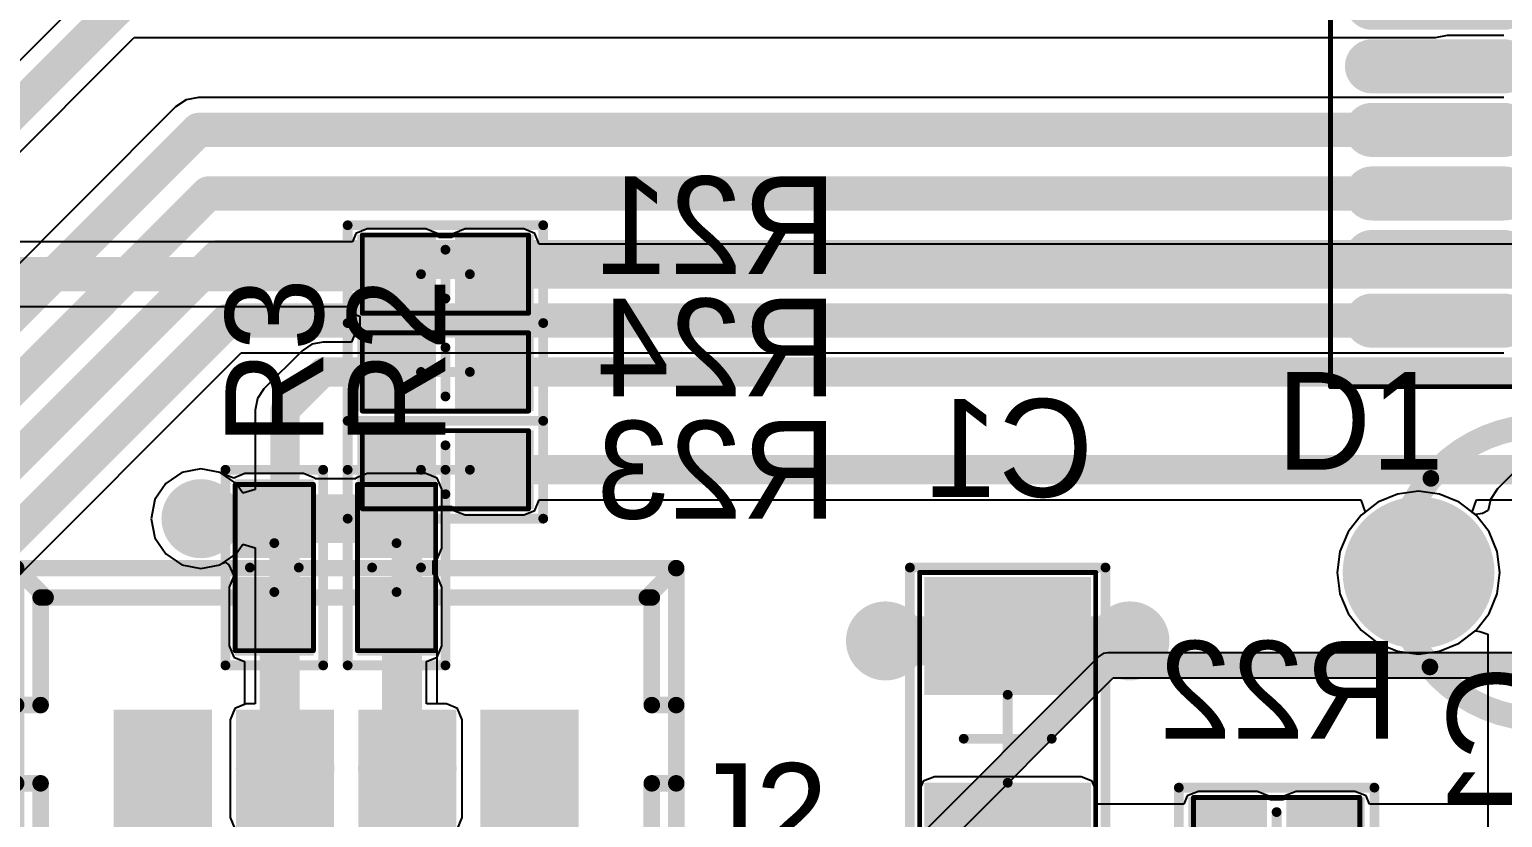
# Model space of a CAD drawing. Header units: millimetres. Extents: x 118 to 288, y 159 to 220.
# Drawn here: x 154.25 to 169.31, y 193.47 to 201.53 of the extents above; entities that cross this region are included whole.
import ezdxf

# ---------------------------------------------------------------- set-up
doc = ezdxf.new("R2010")
doc.units = ezdxf.units.MM
for name, color, linetype in [('BottomLayer', 5, 'Continuous'), ('BottomOverlay', 54, 'Continuous'), ('BottomPaste', 16, 'Continuous'), ('BottomSolder', 6, 'Continuous'), ('InternalPlane1', 76, 'Continuous'), ('InternalPlane2', 16, 'Continuous'), ('Mechanical1', 6, 'Continuous'), ('Mechanical15', 56, 'Continuous'), ('MultiLayer', 9, 'Continuous'), ('PadHoleLayer', 156, 'Continuous'), ('TopLayer', 1, 'Continuous'), ('TopOverlay', 2, 'Continuous'), ('TopPaste', 8, 'Continuous'), ('TopSolder', 216, 'Continuous'), ('ViaHoleLayer', 16, 'Continuous')]:
    doc.layers.add(name, color=color, linetype=linetype)

# ---------------------------------------------------------------- blocks, each defined once
blk = doc.blocks.new('0805__B_16')
at = {"layer": 'BottomLayer'}
for points in [[(0.75, 1.55), (-0.75, 1.55), (0.75, 0.55), (-0.75, 0.55)], [(0.75, -0.55), (-0.75, -0.55), (0.75, -1.55), (-0.75, -1.55)]]:
    blk.add_solid(points, dxfattribs=at)
at = {"layer": 'BottomOverlay', "const_width": 0.1}
for points in [[(-1, 1.75), (-1, -1.75)], [(1, 1.75), (-1, 1.75)], [(1, 1.75), (1, -1.75)], [(1, -1.75), (-1, -1.75)]]:
    blk.add_lwpolyline(points, dxfattribs=at)
at = {"layer": 'BottomOverlay', "const_width": 0.05}
for points in [[(-1.025, 1.75, 1), (-0.975, 1.75, 1)], [(-1.025, 1.75, 1), (-0.975, 1.75, 1)], [(0.975, 1.75, 1), (1.025, 1.75, 1)], [(0.975, 1.75, 1), (1.025, 1.75, 1)], [(-1.025, -1.75, 1), (-0.975, -1.75, 1)], [(-1.025, -1.75, 1), (-0.975, -1.75, 1)], [(0.975, -1.75, 1), (1.025, -1.75, 1)], [(0.975, -1.75, 1), (1.025, -1.75, 1)]]:
    blk.add_lwpolyline(points, format="xyb", close=True, dxfattribs=at)
at = {"layer": 'BottomPaste'}
for points in [[(0.75, 1.55), (-0.75, 1.55), (0.75, 0.55), (-0.75, 0.55)], [(0.75, -0.55), (-0.75, -0.55), (0.75, -1.55), (-0.75, -1.55)]]:
    blk.add_solid(points, dxfattribs=at)
at = {"layer": 'BottomSolder'}
for points in [[(0.852, 1.652), (-0.852, 1.652), (0.852, 0.448), (-0.852, 0.448)], [(0.852, -0.448), (-0.852, -0.448), (0.852, -1.652), (-0.852, -1.652)]]:
    blk.add_solid(points, dxfattribs=at)
at = {"layer": 'Mechanical15'}
for points, const_width in [([(-0.9, 1.7), (-0.9, -1.7)], 0.05), ([(0.9, 1.7), (-0.9, 1.7)], 0.05), ([(0.9, 1.7), (0.9, -1.7)], 0.05), ([(0, 0.45), (0, -0.45)], 0.1), ([(0.45, 0), (-0.45, 0)], 0.1), ([(0.9, -1.7), (-0.9, -1.7)], 0.05)]:
    blk.add_lwpolyline(points, dxfattribs=dict(at, const_width=const_width))
for points, const_width in [([(-0.913, 1.7, 1), (-0.888, 1.7, 1)], 0.025), ([(-0.913, 1.7, 1), (-0.888, 1.7, 1)], 0.025), ([(0.888, 1.7, 1), (0.913, 1.7, 1)], 0.025), ([(0.888, 1.7, 1), (0.913, 1.7, 1)], 0.025), ([(-0.025, 0.45, 1), (0.025, 0.45, 1)], 0.05), ([(-0.475, 0, 1), (-0.425, 0, 1)], 0.05), ([(0.425, 0, 1), (0.475, 0, 1)], 0.05), ([(-0.025, -0.45, 1), (0.025, -0.45, 1)], 0.05), ([(-0.913, -1.7, 1), (-0.888, -1.7, 1)], 0.025), ([(-0.913, -1.7, 1), (-0.888, -1.7, 1)], 0.025), ([(0.888, -1.7, 1), (0.913, -1.7, 1)], 0.025), ([(0.888, -1.7, 1), (0.913, -1.7, 1)], 0.025)]:
    blk.add_lwpolyline(points, format="xyb", close=True, dxfattribs=dict(at, const_width=const_width))
blk = doc.blocks.new('LED3MM_BLUE_50')
at = {"layer": 'BottomLayer', "const_width": 0.675}
for points in [[(-1.607, 0, 1), (-0.933, 0, 1)], [(0.933, 0, 1), (1.607, 0, 1)]]:
    blk.add_lwpolyline(points, format="xyb", close=True, dxfattribs=at)
at = {"layer": 'BottomSolder', "const_width": 0.777}
for points in [[(-1.658, 0, 1), (-0.882, 0, 1)], [(0.882, 0, 1), (1.658, 0, 1)]]:
    blk.add_lwpolyline(points, format="xyb", close=True, dxfattribs=at)
at = {"layer": 'InternalPlane1', "const_width": 0.754}
for points in [[(-1.647, 0, 1), (-0.893, 0, 1)], [(0.893, 0, 1), (1.647, 0, 1)]]:
    blk.add_lwpolyline(points, format="xyb", close=True, dxfattribs=at)
at = {"layer": 'InternalPlane2', "const_width": 0.754}
blk.add_lwpolyline([(0.893, 0, 1), (1.647, 0, 1)], format="xyb", close=True, dxfattribs=at)
at = {"layer": 'MultiLayer', "const_width": 0.675}
for points in [[(-1.607, 0, 1), (-0.933, 0, 1)], [(0.933, 0, 1), (1.607, 0, 1)]]:
    blk.add_lwpolyline(points, format="xyb", close=True, dxfattribs=at)
at = {"layer": 'PadHoleLayer', "const_width": 0.5}
for points in [[(-1.52, 0, 1), (-1.02, 0, 1)], [(1.02, 0, 1), (1.52, 0, 1)]]:
    blk.add_lwpolyline(points, format="xyb", close=True, dxfattribs=at)
at = {"layer": 'TopLayer', "const_width": 0.675}
for points in [[(-1.607, 0, 1), (-0.933, 0, 1)], [(0.933, 0, 1), (1.607, 0, 1)]]:
    blk.add_lwpolyline(points, format="xyb", close=True, dxfattribs=at)
at = {"layer": 'TopOverlay', "const_width": 0.17}
for points in [[(-1.144, 0.964, -0.466308), (1.154, 0.964)], [(1.144, -0.964, -0.466308), (-1.154, -0.964)]]:
    blk.add_lwpolyline(points, format="xyb", dxfattribs=at)
at = {"layer": 'TopOverlay', "const_width": 0.085}
for points in [[(-1.187, 0.964, 1), (-1.102, 0.964, 1)], [(1.112, 0.964, 1), (1.197, 0.964, 1)], [(-1.197, -0.964, 1), (-1.112, -0.964, 1)], [(1.102, -0.964, 1), (1.187, -0.964, 1)]]:
    blk.add_lwpolyline(points, format="xyb", close=True, dxfattribs=at)
at = {"layer": 'TopSolder', "const_width": 0.777}
for points in [[(-1.658, 0, 1), (-0.882, 0, 1)], [(0.882, 0, 1), (1.658, 0, 1)]]:
    blk.add_lwpolyline(points, format="xyb", close=True, dxfattribs=at)
blk = doc.blocks.new('MOLEX53047_0410_B_68')
at = {"layer": 'BottomLayer'}
for points in [[(-0.4, -0.5), (0.4, -0.5), (-0.4, 0.5), (0.4, 0.5)], [(0.85, -0.5), (1.65, -0.5), (0.85, 0.5), (1.65, 0.5)], [(2.1, -0.5), (2.9, -0.5), (2.1, 0.5), (2.9, 0.5)], [(3.35, -0.5), (4.15, -0.5), (3.35, 0.5), (4.15, 0.5)]]:
    blk.add_solid(points, dxfattribs=at)
at = {"layer": 'BottomOverlay', "const_width": 0.17}
for points in [[(-1.5, -1.15), (-1.5, 2.05)], [(-1.5, 2.05), (5.25, 2.05)], [(-1.5, 2.05), (-1.2, 1.75)], [(4.95, 1.75), (5.25, 2.05)], [(5.25, -1.15), (5.25, 2.05)], [(-1.25, 1.75), (5, 1.75)], [(-1.25, 1.75), (-1.2, 1.75)], [(-1.25, 0.65), (-1.25, 1.75)], [(4.95, 1.75), (5, 1.75)], [(5, 0.65), (5, 1.75)], [(-1.5, 0.65), (-1.25, 0.65)], [(5, 0.65), (5.25, 0.65)], [(-1.5, -0.15), (-1.25, -0.15)], [(-1.25, -0.9), (-1.25, -0.15)], [(5, -0.15), (5.25, -0.15)], [(5, -0.9), (5, -0.15)], [(-1.25, -0.9), (5, -0.9)], [(-1.5, -1.15), (5.25, -1.15)]]:
    blk.add_lwpolyline(points, dxfattribs=at)
at = {"layer": 'BottomOverlay', "const_width": 0.085}
for points in [[(-1.542, 2.05, 1), (-1.458, 2.05, 1)], [(-1.542, 2.05, 1), (-1.458, 2.05, 1)], [(-1.542, 2.05, 1), (-1.458, 2.05, 1)], [(5.208, 2.05, 1), (5.292, 2.05, 1)], [(5.208, 2.05, 1), (5.292, 2.05, 1)], [(5.208, 2.05, 1), (5.292, 2.05, 1)], [(-1.292, 1.75, 1), (-1.208, 1.75, 1)], [(-1.292, 1.75, 1), (-1.208, 1.75, 1)], [(-1.292, 1.75, 1), (-1.208, 1.75, 1)], [(-1.242, 1.75, 1), (-1.157, 1.75, 1)], [(-1.242, 1.75, 1), (-1.157, 1.75, 1)], [(4.907, 1.75, 1), (4.992, 1.75, 1)], [(4.907, 1.75, 1), (4.992, 1.75, 1)], [(4.958, 1.75, 1), (5.042, 1.75, 1)], [(4.958, 1.75, 1), (5.042, 1.75, 1)], [(4.958, 1.75, 1), (5.042, 1.75, 1)], [(-1.542, 0.65, 1), (-1.458, 0.65, 1)], [(-1.292, 0.65, 1), (-1.208, 0.65, 1)], [(-1.292, 0.65, 1), (-1.208, 0.65, 1)], [(4.958, 0.65, 1), (5.042, 0.65, 1)], [(4.958, 0.65, 1), (5.042, 0.65, 1)], [(5.208, 0.65, 1), (5.292, 0.65, 1)], [(-1.542, -0.15, 1), (-1.458, -0.15, 1)], [(-1.292, -0.15, 1), (-1.208, -0.15, 1)], [(-1.292, -0.15, 1), (-1.208, -0.15, 1)], [(4.958, -0.15, 1), (5.042, -0.15, 1)], [(4.958, -0.15, 1), (5.042, -0.15, 1)], [(5.208, -0.15, 1), (5.292, -0.15, 1)], [(-1.292, -0.9, 1), (-1.208, -0.9, 1)], [(-1.292, -0.9, 1), (-1.208, -0.9, 1)], [(4.958, -0.9, 1), (5.042, -0.9, 1)], [(4.958, -0.9, 1), (5.042, -0.9, 1)], [(-1.542, -1.15, 1), (-1.458, -1.15, 1)], [(-1.542, -1.15, 1), (-1.458, -1.15, 1)], [(5.208, -1.15, 1), (5.292, -1.15, 1)], [(5.208, -1.15, 1), (5.292, -1.15, 1)]]:
    blk.add_lwpolyline(points, format="xyb", close=True, dxfattribs=at)
at = {"layer": 'BottomSolder'}
for points in [[(-0.502, -0.602), (0.502, -0.602), (-0.502, 0.602), (0.502, 0.602)], [(0.748, -0.602), (1.752, -0.602), (0.748, 0.602), (1.752, 0.602)], [(1.998, -0.602), (3.002, -0.602), (1.998, 0.602), (3.002, 0.602)], [(3.248, -0.602), (4.252, -0.602), (3.248, 0.602), (4.252, 0.602)]]:
    blk.add_solid(points, dxfattribs=at)
at = {"layer": 'InternalPlane1', "const_width": 0.504}
for points in [[(0.998, 0, 1), (1.502, 0, 1)], [(2.248, 0, 1), (2.752, 0, 1)]]:
    blk.add_lwpolyline(points, format="xyb", close=True, dxfattribs=at)
at = {"layer": 'InternalPlane2', "const_width": 0.504}
for points in [[(-0.252, 0, 1), (0.252, 0, 1)], [(0.998, 0, 1), (1.502, 0, 1)], [(2.248, 0, 1), (2.752, 0, 1)], [(3.498, 0, 1), (4.002, 0, 1)]]:
    blk.add_lwpolyline(points, format="xyb", close=True, dxfattribs=at)
at = {"layer": 'MultiLayer'}
for points in [[(-0.4, -0.5), (0.4, -0.5), (-0.4, 0.5), (0.4, 0.5)], [(0.85, -0.5), (1.65, -0.5), (0.85, 0.5), (1.65, 0.5)], [(2.1, -0.5), (2.9, -0.5), (2.1, 0.5), (2.9, 0.5)], [(3.35, -0.5), (4.15, -0.5), (3.35, 0.5), (4.15, 0.5)]]:
    blk.add_solid(points, dxfattribs=at)
at = {"layer": 'PadHoleLayer', "const_width": 0.25}
for points in [[(-0.125, 0, 1), (0.125, 0, 1)], [(1.125, 0, 1), (1.375, 0, 1)], [(2.375, 0, 1), (2.625, 0, 1)], [(3.625, 0, 1), (3.875, 0, 1)]]:
    blk.add_lwpolyline(points, format="xyb", close=True, dxfattribs=at)
at = {"layer": 'TopLayer'}
for points in [[(-0.4, -0.5), (0.4, -0.5), (-0.4, 0.5), (0.4, 0.5)], [(0.85, -0.5), (1.65, -0.5), (0.85, 0.5), (1.65, 0.5)], [(2.1, -0.5), (2.9, -0.5), (2.1, 0.5), (2.9, 0.5)], [(3.35, -0.5), (4.15, -0.5), (3.35, 0.5), (4.15, 0.5)]]:
    blk.add_solid(points, dxfattribs=at)
at = {"layer": 'TopSolder'}
for points in [[(-0.502, -0.602), (0.502, -0.602), (-0.502, 0.602), (0.502, 0.602)], [(0.748, -0.602), (1.752, -0.602), (0.748, 0.602), (1.752, 0.602)], [(1.998, -0.602), (3.002, -0.602), (1.998, 0.602), (3.002, 0.602)], [(3.248, -0.602), (4.252, -0.602), (3.248, 0.602), (4.252, 0.602)]]:
    blk.add_solid(points, dxfattribs=at)
blk = doc.blocks.new('0402__77')
at = {"layer": 'Mechanical15'}
for points, const_width in [([(-0.4, 0.85), (0.4, 0.85)], 0.05), ([(-0.4, -0.85), (-0.4, 0.85)], 0.05), ([(0.4, -0.85), (0.4, 0.85)], 0.05), ([(0, -0.25), (0, 0.25)], 0.1), ([(-0.25, 0), (0.25, 0)], 0.1), ([(-0.4, -0.85), (0.4, -0.85)], 0.05)]:
    blk.add_lwpolyline(points, dxfattribs=dict(at, const_width=const_width))
for points, const_width in [([(-0.412, 0.85, 1), (-0.387, 0.85, 1)], 0.025), ([(-0.412, 0.85, 1), (-0.387, 0.85, 1)], 0.025), ([(0.387, 0.85, 1), (0.412, 0.85, 1)], 0.025), ([(0.387, 0.85, 1), (0.412, 0.85, 1)], 0.025), ([(-0.025, 0.25, 1), (0.025, 0.25, 1)], 0.05), ([(-0.275, 0, 1), (-0.225, 0, 1)], 0.05), ([(0.225, 0, 1), (0.275, 0, 1)], 0.05), ([(-0.025, -0.25, 1), (0.025, -0.25, 1)], 0.05), ([(-0.412, -0.85, 1), (-0.387, -0.85, 1)], 0.025), ([(-0.412, -0.85, 1), (-0.387, -0.85, 1)], 0.025), ([(0.387, -0.85, 1), (0.412, -0.85, 1)], 0.025), ([(0.387, -0.85, 1), (0.412, -0.85, 1)], 0.025)]:
    blk.add_lwpolyline(points, format="xyb", close=True, dxfattribs=dict(at, const_width=const_width))
at = {"layer": 'TopLayer'}
for points in [[(0.3, 0.8), (-0.3, 0.8), (0.3, 0.2), (-0.3, 0.2)], [(0.3, -0.2), (-0.3, -0.2), (0.3, -0.8), (-0.3, -0.8)]]:
    blk.add_solid(points, dxfattribs=at)
at = {"layer": 'TopOverlay', "const_width": 0.1}
for points in [[(-0.5, -1), (-0.5, 1)], [(-0.5, 1), (0.5, 1)], [(0.5, -1), (0.5, 1)], [(-0.5, -1), (0.5, -1)]]:
    blk.add_lwpolyline(points, dxfattribs=at)
at = {"layer": 'TopOverlay', "const_width": 0.05}
for points in [[(-0.525, 1, 1), (-0.475, 1, 1)], [(-0.525, 1, 1), (-0.475, 1, 1)], [(0.475, 1, 1), (0.525, 1, 1)], [(0.475, 1, 1), (0.525, 1, 1)], [(-0.525, -1, 1), (-0.475, -1, 1)], [(-0.525, -1, 1), (-0.475, -1, 1)], [(0.475, -1, 1), (0.525, -1, 1)], [(0.475, -1, 1), (0.525, -1, 1)]]:
    blk.add_lwpolyline(points, format="xyb", close=True, dxfattribs=at)
at = {"layer": 'TopPaste'}
for points in [[(0.3, 0.8), (-0.3, 0.8), (0.3, 0.2), (-0.3, 0.2)], [(0.3, -0.2), (-0.3, -0.2), (0.3, -0.8), (-0.3, -0.8)]]:
    blk.add_solid(points, dxfattribs=at)
at = {"layer": 'TopSolder'}
for points in [[(0.402, 0.902), (-0.402, 0.902), (0.402, 0.098), (-0.402, 0.098)], [(0.402, -0.098), (-0.402, -0.098), (0.402, -0.902), (-0.402, -0.902)]]:
    blk.add_solid(points, dxfattribs=at)
blk = doc.blocks.new('0402__78')
at = {"layer": 'Mechanical15'}
for points, const_width in [([(-0.4, 0.85), (0.4, 0.85)], 0.05), ([(-0.4, -0.85), (-0.4, 0.85)], 0.05), ([(0.4, -0.85), (0.4, 0.85)], 0.05), ([(0, -0.25), (0, 0.25)], 0.1), ([(-0.25, 0), (0.25, 0)], 0.1), ([(-0.4, -0.85), (0.4, -0.85)], 0.05)]:
    blk.add_lwpolyline(points, dxfattribs=dict(at, const_width=const_width))
for points, const_width in [([(-0.412, 0.85, 1), (-0.387, 0.85, 1)], 0.025), ([(-0.412, 0.85, 1), (-0.387, 0.85, 1)], 0.025), ([(0.387, 0.85, 1), (0.412, 0.85, 1)], 0.025), ([(0.387, 0.85, 1), (0.412, 0.85, 1)], 0.025), ([(-0.025, 0.25, 1), (0.025, 0.25, 1)], 0.05), ([(-0.275, 0, 1), (-0.225, 0, 1)], 0.05), ([(0.225, 0, 1), (0.275, 0, 1)], 0.05), ([(-0.025, -0.25, 1), (0.025, -0.25, 1)], 0.05), ([(-0.412, -0.85, 1), (-0.387, -0.85, 1)], 0.025), ([(-0.412, -0.85, 1), (-0.387, -0.85, 1)], 0.025), ([(0.387, -0.85, 1), (0.412, -0.85, 1)], 0.025), ([(0.387, -0.85, 1), (0.412, -0.85, 1)], 0.025)]:
    blk.add_lwpolyline(points, format="xyb", close=True, dxfattribs=dict(at, const_width=const_width))
at = {"layer": 'TopLayer'}
for points in [[(0.3, 0.8), (-0.3, 0.8), (0.3, 0.2), (-0.3, 0.2)], [(0.3, -0.2), (-0.3, -0.2), (0.3, -0.8), (-0.3, -0.8)]]:
    blk.add_solid(points, dxfattribs=at)
at = {"layer": 'TopOverlay', "const_width": 0.1}
for points in [[(-0.5, -1), (-0.5, 1)], [(-0.5, 1), (0.5, 1)], [(0.5, -1), (0.5, 1)], [(-0.5, -1), (0.5, -1)]]:
    blk.add_lwpolyline(points, dxfattribs=at)
at = {"layer": 'TopOverlay', "const_width": 0.05}
for points in [[(-0.525, 1, 1), (-0.475, 1, 1)], [(-0.525, 1, 1), (-0.475, 1, 1)], [(0.475, 1, 1), (0.525, 1, 1)], [(0.475, 1, 1), (0.525, 1, 1)], [(-0.525, -1, 1), (-0.475, -1, 1)], [(-0.525, -1, 1), (-0.475, -1, 1)], [(0.475, -1, 1), (0.525, -1, 1)], [(0.475, -1, 1), (0.525, -1, 1)]]:
    blk.add_lwpolyline(points, format="xyb", close=True, dxfattribs=at)
at = {"layer": 'TopPaste'}
for points in [[(0.3, 0.8), (-0.3, 0.8), (0.3, 0.2), (-0.3, 0.2)], [(0.3, -0.2), (-0.3, -0.2), (0.3, -0.8), (-0.3, -0.8)]]:
    blk.add_solid(points, dxfattribs=at)
at = {"layer": 'TopSolder'}
for points in [[(0.402, 0.902), (-0.402, 0.902), (0.402, 0.098), (-0.402, 0.098)], [(0.402, -0.098), (-0.402, -0.098), (0.402, -0.902), (-0.402, -0.902)]]:
    blk.add_solid(points, dxfattribs=at)
blk = doc.blocks.new('HTSSOP28_102')
at = {"layer": 'Mechanical15', "const_width": 0.05}
for points in [[(-3.95, -4.9), (-3.95, 4.9)], [(-3.95, -4.9), (3.95, -4.9)]]:
    blk.add_lwpolyline(points, dxfattribs=at)
at = {"layer": 'Mechanical15', "const_width": 0.025}
blk.add_lwpolyline([(-3.962, -4.9, 1), (-3.937, -4.9, 1)], format="xyb", close=True, dxfattribs=at)
blk.add_lwpolyline([(-3.962, -4.9, 1), (-3.937, -4.9, 1)], format="xyb", close=True, dxfattribs=at)
at = {"layer": 'TopLayer', "const_width": 0.35}
for points in [[(-2.175, -1.625), (-3.525, -1.625)], [(-2.175, -2.275), (-3.525, -2.275)], [(-2.175, -2.925), (-3.525, -2.925)], [(-2.175, -3.575), (-3.525, -3.575)], [(-2.175, -4.225), (-3.525, -4.225)]]:
    blk.add_lwpolyline(points, dxfattribs=at)
at = {"layer": 'TopLayer', "const_width": 0.175}
for points in [[(-3.612, -1.625, 1), (-3.437, -1.625, 1)], [(-2.262, -1.625, 1), (-2.087, -1.625, 1)], [(-3.612, -2.275, 1), (-3.437, -2.275, 1)], [(-2.262, -2.275, 1), (-2.087, -2.275, 1)], [(-3.612, -2.925, 1), (-3.437, -2.925, 1)], [(-2.262, -2.925, 1), (-2.087, -2.925, 1)], [(-3.612, -3.575, 1), (-3.437, -3.575, 1)], [(-2.262, -3.575, 1), (-2.087, -3.575, 1)], [(-3.612, -4.225, 1), (-3.437, -4.225, 1)], [(-2.262, -4.225, 1), (-2.087, -4.225, 1)]]:
    blk.add_lwpolyline(points, format="xyb", close=True, dxfattribs=at)
at = {"layer": 'TopPaste', "const_width": 0.35}
for points in [[(-2.175, -1.625), (-3.525, -1.625)], [(-2.175, -2.275), (-3.525, -2.275)], [(-2.175, -2.925), (-3.525, -2.925)], [(-2.175, -3.575), (-3.525, -3.575)], [(-2.175, -4.225), (-3.525, -4.225)]]:
    blk.add_lwpolyline(points, dxfattribs=at)
at = {"layer": 'TopPaste', "const_width": 0.175}
for points in [[(-3.612, -1.625, 1), (-3.437, -1.625, 1)], [(-2.262, -1.625, 1), (-2.087, -1.625, 1)], [(-3.612, -2.275, 1), (-3.437, -2.275, 1)], [(-2.262, -2.275, 1), (-2.087, -2.275, 1)], [(-3.612, -2.925, 1), (-3.437, -2.925, 1)], [(-2.262, -2.925, 1), (-2.087, -2.925, 1)], [(-3.612, -3.575, 1), (-3.437, -3.575, 1)], [(-2.262, -3.575, 1), (-2.087, -3.575, 1)], [(-3.612, -4.225, 1), (-3.437, -4.225, 1)], [(-2.262, -4.225, 1), (-2.087, -4.225, 1)]]:
    blk.add_lwpolyline(points, format="xyb", close=True, dxfattribs=at)
at = {"layer": 'TopSolder', "const_width": 0.553}
for points in [[(-2.175, -0.975), (-3.525, -0.975)], [(-2.175, -1.625), (-3.525, -1.625)], [(-2.175, -2.275), (-3.525, -2.275)], [(-2.175, -2.925), (-3.525, -2.925)], [(-2.175, -3.575), (-3.525, -3.575)], [(-2.175, -4.225), (-3.525, -4.225)]]:
    blk.add_lwpolyline(points, dxfattribs=at)
at = {"layer": 'TopSolder', "const_width": 0.277}
for points in [[(-3.663, -0.975, 1), (-3.387, -0.975, 1)], [(-2.313, -0.975, 1), (-2.037, -0.975, 1)], [(-3.663, -1.625, 1), (-3.387, -1.625, 1)], [(-2.313, -1.625, 1), (-2.037, -1.625, 1)], [(-3.663, -2.275, 1), (-3.387, -2.275, 1)], [(-2.313, -2.275, 1), (-2.037, -2.275, 1)], [(-3.663, -2.925, 1), (-3.387, -2.925, 1)], [(-2.313, -2.925, 1), (-2.037, -2.925, 1)], [(-3.663, -3.575, 1), (-3.387, -3.575, 1)], [(-2.313, -3.575, 1), (-2.037, -3.575, 1)], [(-3.663, -4.225, 1), (-3.387, -4.225, 1)], [(-2.313, -4.225, 1), (-2.037, -4.225, 1)]]:
    blk.add_lwpolyline(points, format="xyb", close=True, dxfattribs=at)
blk = doc.blocks.new('LED3MM_GREEN_105')
at = {"layer": 'BottomLayer', "const_width": 0.675}
for points in [[(-1.607, 0, 1), (-0.933, 0, 1)], [(0.933, 0, 1), (1.607, 0, 1)]]:
    blk.add_lwpolyline(points, format="xyb", close=True, dxfattribs=at)
at = {"layer": 'BottomSolder', "const_width": 0.777}
for points in [[(-1.658, 0, 1), (-0.882, 0, 1)], [(0.882, 0, 1), (1.658, 0, 1)]]:
    blk.add_lwpolyline(points, format="xyb", close=True, dxfattribs=at)
at = {"layer": 'InternalPlane1', "const_width": 0.754}
for points in [[(-1.647, 0, 1), (-0.893, 0, 1)], [(0.893, 0, 1), (1.647, 0, 1)]]:
    blk.add_lwpolyline(points, format="xyb", close=True, dxfattribs=at)
at = {"layer": 'InternalPlane2', "const_width": 0.754}
blk.add_lwpolyline([(0.893, 0, 1), (1.647, 0, 1)], format="xyb", close=True, dxfattribs=at)
at = {"layer": 'MultiLayer', "const_width": 0.675}
for points in [[(-1.607, 0, 1), (-0.933, 0, 1)], [(0.933, 0, 1), (1.607, 0, 1)]]:
    blk.add_lwpolyline(points, format="xyb", close=True, dxfattribs=at)
at = {"layer": 'PadHoleLayer', "const_width": 0.5}
for points in [[(-1.52, 0, 1), (-1.02, 0, 1)], [(1.02, 0, 1), (1.52, 0, 1)]]:
    blk.add_lwpolyline(points, format="xyb", close=True, dxfattribs=at)
at = {"layer": 'TopLayer', "const_width": 0.675}
for points in [[(-1.607, 0, 1), (-0.933, 0, 1)], [(0.933, 0, 1), (1.607, 0, 1)]]:
    blk.add_lwpolyline(points, format="xyb", close=True, dxfattribs=at)
at = {"layer": 'TopOverlay', "const_width": 0.17}
for points in [[(-1.144, 0.964, -0.466308), (1.154, 0.964)], [(1.144, -0.964, -0.466308), (-1.154, -0.964)]]:
    blk.add_lwpolyline(points, format="xyb", dxfattribs=at)
at = {"layer": 'TopOverlay', "const_width": 0.085}
for points in [[(-1.187, 0.964, 1), (-1.102, 0.964, 1)], [(1.112, 0.964, 1), (1.197, 0.964, 1)], [(-1.197, -0.964, 1), (-1.112, -0.964, 1)], [(1.102, -0.964, 1), (1.187, -0.964, 1)]]:
    blk.add_lwpolyline(points, format="xyb", close=True, dxfattribs=at)
at = {"layer": 'TopSolder', "const_width": 0.777}
for points in [[(-1.658, 0, 1), (-0.882, 0, 1)], [(0.882, 0, 1), (1.658, 0, 1)]]:
    blk.add_lwpolyline(points, format="xyb", close=True, dxfattribs=at)
blk = doc.blocks.new('0402__B_112')
at = {"layer": 'BottomLayer'}
for points in [[(0.3, 0.8), (-0.3, 0.8), (0.3, 0.2), (-0.3, 0.2)], [(0.3, -0.2), (-0.3, -0.2), (0.3, -0.8), (-0.3, -0.8)]]:
    blk.add_solid(points, dxfattribs=at)
at = {"layer": 'BottomOverlay', "const_width": 0.1}
for points in [[(-0.5, 1), (-0.5, -1)], [(-0.5, 1), (0.5, 1)], [(0.5, 1), (0.5, -1)], [(-0.5, -1), (0.5, -1)]]:
    blk.add_lwpolyline(points, dxfattribs=at)
at = {"layer": 'BottomOverlay', "const_width": 0.05}
for points in [[(-0.525, 1, 1), (-0.475, 1, 1)], [(-0.525, 1, 1), (-0.475, 1, 1)], [(0.475, 1, 1), (0.525, 1, 1)], [(0.475, 1, 1), (0.525, 1, 1)], [(-0.525, -1, 1), (-0.475, -1, 1)], [(-0.525, -1, 1), (-0.475, -1, 1)], [(0.475, -1, 1), (0.525, -1, 1)], [(0.475, -1, 1), (0.525, -1, 1)]]:
    blk.add_lwpolyline(points, format="xyb", close=True, dxfattribs=at)
at = {"layer": 'BottomPaste'}
for points in [[(0.3, 0.8), (-0.3, 0.8), (0.3, 0.2), (-0.3, 0.2)], [(0.3, -0.2), (-0.3, -0.2), (0.3, -0.8), (-0.3, -0.8)]]:
    blk.add_solid(points, dxfattribs=at)
at = {"layer": 'BottomSolder'}
for points in [[(0.402, 0.902), (-0.402, 0.902), (0.402, 0.098), (-0.402, 0.098)], [(0.402, -0.098), (-0.402, -0.098), (0.402, -0.902), (-0.402, -0.902)]]:
    blk.add_solid(points, dxfattribs=at)
at = {"layer": 'Mechanical15'}
for points, const_width in [([(-0.4, 0.85), (0.4, 0.85)], 0.05), ([(-0.4, 0.85), (-0.4, -0.85)], 0.05), ([(0.4, 0.85), (0.4, -0.85)], 0.05), ([(0, 0.25), (0, -0.25)], 0.1), ([(-0.25, 0), (0.25, 0)], 0.1), ([(-0.4, -0.85), (0.4, -0.85)], 0.05)]:
    blk.add_lwpolyline(points, dxfattribs=dict(at, const_width=const_width))
for points, const_width in [([(-0.412, 0.85, 1), (-0.387, 0.85, 1)], 0.025), ([(-0.412, 0.85, 1), (-0.387, 0.85, 1)], 0.025), ([(0.387, 0.85, 1), (0.412, 0.85, 1)], 0.025), ([(0.387, 0.85, 1), (0.412, 0.85, 1)], 0.025), ([(-0.025, 0.25, 1), (0.025, 0.25, 1)], 0.05), ([(-0.275, 0, 1), (-0.225, 0, 1)], 0.05), ([(0.225, 0, 1), (0.275, 0, 1)], 0.05), ([(-0.025, -0.25, 1), (0.025, -0.25, 1)], 0.05), ([(-0.412, -0.85, 1), (-0.387, -0.85, 1)], 0.025), ([(-0.412, -0.85, 1), (-0.387, -0.85, 1)], 0.025), ([(0.387, -0.85, 1), (0.412, -0.85, 1)], 0.025), ([(0.387, -0.85, 1), (0.412, -0.85, 1)], 0.025)]:
    blk.add_lwpolyline(points, format="xyb", close=True, dxfattribs=dict(at, const_width=const_width))
blk = doc.blocks.new('0402__B_113')
at = {"layer": 'BottomLayer'}
for points in [[(0.3, 0.8), (-0.3, 0.8), (0.3, 0.2), (-0.3, 0.2)], [(0.3, -0.2), (-0.3, -0.2), (0.3, -0.8), (-0.3, -0.8)]]:
    blk.add_solid(points, dxfattribs=at)
at = {"layer": 'BottomOverlay', "const_width": 0.1}
for points in [[(-0.5, -1), (-0.5, 1)], [(0.5, 1), (-0.5, 1)], [(0.5, -1), (0.5, 1)], [(0.5, -1), (-0.5, -1)]]:
    blk.add_lwpolyline(points, dxfattribs=at)
at = {"layer": 'BottomOverlay', "const_width": 0.05}
for points in [[(-0.525, 1, 1), (-0.475, 1, 1)], [(-0.525, 1, 1), (-0.475, 1, 1)], [(0.475, 1, 1), (0.525, 1, 1)], [(0.475, 1, 1), (0.525, 1, 1)], [(-0.525, -1, 1), (-0.475, -1, 1)], [(-0.525, -1, 1), (-0.475, -1, 1)], [(0.475, -1, 1), (0.525, -1, 1)], [(0.475, -1, 1), (0.525, -1, 1)]]:
    blk.add_lwpolyline(points, format="xyb", close=True, dxfattribs=at)
at = {"layer": 'BottomPaste'}
for points in [[(0.3, 0.8), (-0.3, 0.8), (0.3, 0.2), (-0.3, 0.2)], [(0.3, -0.2), (-0.3, -0.2), (0.3, -0.8), (-0.3, -0.8)]]:
    blk.add_solid(points, dxfattribs=at)
at = {"layer": 'BottomSolder'}
for points in [[(0.402, 0.902), (-0.402, 0.902), (0.402, 0.098), (-0.402, 0.098)], [(0.402, -0.098), (-0.402, -0.098), (0.402, -0.902), (-0.402, -0.902)]]:
    blk.add_solid(points, dxfattribs=at)
at = {"layer": 'Mechanical15'}
for points, const_width in [([(0.4, 0.85), (-0.4, 0.85)], 0.05), ([(-0.4, -0.85), (-0.4, 0.85)], 0.05), ([(0.4, -0.85), (0.4, 0.85)], 0.05), ([(0, -0.25), (0, 0.25)], 0.1), ([(0.25, 0), (-0.25, 0)], 0.1), ([(0.4, -0.85), (-0.4, -0.85)], 0.05)]:
    blk.add_lwpolyline(points, dxfattribs=dict(at, const_width=const_width))
for points, const_width in [([(-0.412, 0.85, 1), (-0.387, 0.85, 1)], 0.025), ([(-0.412, 0.85, 1), (-0.387, 0.85, 1)], 0.025), ([(0.387, 0.85, 1), (0.412, 0.85, 1)], 0.025), ([(0.387, 0.85, 1), (0.412, 0.85, 1)], 0.025), ([(-0.025, 0.25, 1), (0.025, 0.25, 1)], 0.05), ([(-0.275, 0, 1), (-0.225, 0, 1)], 0.05), ([(0.225, 0, 1), (0.275, 0, 1)], 0.05), ([(-0.025, -0.25, 1), (0.025, -0.25, 1)], 0.05), ([(-0.412, -0.85, 1), (-0.387, -0.85, 1)], 0.025), ([(-0.412, -0.85, 1), (-0.387, -0.85, 1)], 0.025), ([(0.387, -0.85, 1), (0.412, -0.85, 1)], 0.025), ([(0.387, -0.85, 1), (0.412, -0.85, 1)], 0.025)]:
    blk.add_lwpolyline(points, format="xyb", close=True, dxfattribs=dict(at, const_width=const_width))
blk = doc.blocks.new('0402__B_114')
at = {"layer": 'BottomLayer'}
for points in [[(0.3, 0.8), (-0.3, 0.8), (0.3, 0.2), (-0.3, 0.2)], [(0.3, -0.2), (-0.3, -0.2), (0.3, -0.8), (-0.3, -0.8)]]:
    blk.add_solid(points, dxfattribs=at)
at = {"layer": 'BottomOverlay', "const_width": 0.1}
for points in [[(-0.5, 1), (-0.5, -1)], [(-0.5, 1), (0.5, 1)], [(0.5, 1), (0.5, -1)], [(-0.5, -1), (0.5, -1)]]:
    blk.add_lwpolyline(points, dxfattribs=at)
at = {"layer": 'BottomOverlay', "const_width": 0.05}
for points in [[(-0.525, 1, 1), (-0.475, 1, 1)], [(-0.525, 1, 1), (-0.475, 1, 1)], [(0.475, 1, 1), (0.525, 1, 1)], [(0.475, 1, 1), (0.525, 1, 1)], [(-0.525, -1, 1), (-0.475, -1, 1)], [(-0.525, -1, 1), (-0.475, -1, 1)], [(0.475, -1, 1), (0.525, -1, 1)], [(0.475, -1, 1), (0.525, -1, 1)]]:
    blk.add_lwpolyline(points, format="xyb", close=True, dxfattribs=at)
at = {"layer": 'BottomPaste'}
for points in [[(0.3, 0.8), (-0.3, 0.8), (0.3, 0.2), (-0.3, 0.2)], [(0.3, -0.2), (-0.3, -0.2), (0.3, -0.8), (-0.3, -0.8)]]:
    blk.add_solid(points, dxfattribs=at)
at = {"layer": 'BottomSolder'}
for points in [[(0.402, 0.902), (-0.402, 0.902), (0.402, 0.098), (-0.402, 0.098)], [(0.402, -0.098), (-0.402, -0.098), (0.402, -0.902), (-0.402, -0.902)]]:
    blk.add_solid(points, dxfattribs=at)
at = {"layer": 'Mechanical15'}
for points, const_width in [([(-0.4, 0.85), (0.4, 0.85)], 0.05), ([(-0.4, 0.85), (-0.4, -0.85)], 0.05), ([(0.4, 0.85), (0.4, -0.85)], 0.05), ([(0, 0.25), (0, -0.25)], 0.1), ([(-0.25, 0), (0.25, 0)], 0.1), ([(-0.4, -0.85), (0.4, -0.85)], 0.05)]:
    blk.add_lwpolyline(points, dxfattribs=dict(at, const_width=const_width))
for points, const_width in [([(-0.412, 0.85, 1), (-0.387, 0.85, 1)], 0.025), ([(-0.412, 0.85, 1), (-0.387, 0.85, 1)], 0.025), ([(0.387, 0.85, 1), (0.412, 0.85, 1)], 0.025), ([(0.387, 0.85, 1), (0.412, 0.85, 1)], 0.025), ([(-0.025, 0.25, 1), (0.025, 0.25, 1)], 0.05), ([(-0.275, 0, 1), (-0.225, 0, 1)], 0.05), ([(0.225, 0, 1), (0.275, 0, 1)], 0.05), ([(-0.025, -0.25, 1), (0.025, -0.25, 1)], 0.05), ([(-0.412, -0.85, 1), (-0.387, -0.85, 1)], 0.025), ([(-0.412, -0.85, 1), (-0.387, -0.85, 1)], 0.025), ([(0.387, -0.85, 1), (0.412, -0.85, 1)], 0.025), ([(0.387, -0.85, 1), (0.412, -0.85, 1)], 0.025)]:
    blk.add_lwpolyline(points, format="xyb", close=True, dxfattribs=dict(at, const_width=const_width))
blk = doc.blocks.new('0402__B_115')
at = {"layer": 'BottomLayer'}
for points in [[(0.3, 0.8), (-0.3, 0.8), (0.3, 0.2), (-0.3, 0.2)], [(0.3, -0.2), (-0.3, -0.2), (0.3, -0.8), (-0.3, -0.8)]]:
    blk.add_solid(points, dxfattribs=at)
at = {"layer": 'BottomOverlay', "const_width": 0.1}
for points in [[(-0.5, 1), (-0.5, -1)], [(-0.5, 1), (0.5, 1)], [(0.5, 1), (0.5, -1)], [(-0.5, -1), (0.5, -1)]]:
    blk.add_lwpolyline(points, dxfattribs=at)
at = {"layer": 'BottomOverlay', "const_width": 0.05}
for points in [[(-0.525, 1, 1), (-0.475, 1, 1)], [(-0.525, 1, 1), (-0.475, 1, 1)], [(0.475, 1, 1), (0.525, 1, 1)], [(0.475, 1, 1), (0.525, 1, 1)], [(-0.525, -1, 1), (-0.475, -1, 1)], [(-0.525, -1, 1), (-0.475, -1, 1)], [(0.475, -1, 1), (0.525, -1, 1)], [(0.475, -1, 1), (0.525, -1, 1)]]:
    blk.add_lwpolyline(points, format="xyb", close=True, dxfattribs=at)
at = {"layer": 'BottomPaste'}
for points in [[(0.3, 0.8), (-0.3, 0.8), (0.3, 0.2), (-0.3, 0.2)], [(0.3, -0.2), (-0.3, -0.2), (0.3, -0.8), (-0.3, -0.8)]]:
    blk.add_solid(points, dxfattribs=at)
at = {"layer": 'BottomSolder'}
for points in [[(0.402, 0.902), (-0.402, 0.902), (0.402, 0.098), (-0.402, 0.098)], [(0.402, -0.098), (-0.402, -0.098), (0.402, -0.902), (-0.402, -0.902)]]:
    blk.add_solid(points, dxfattribs=at)
at = {"layer": 'Mechanical15'}
for points, const_width in [([(-0.4, 0.85), (0.4, 0.85)], 0.05), ([(-0.4, 0.85), (-0.4, -0.85)], 0.05), ([(0.4, 0.85), (0.4, -0.85)], 0.05), ([(0, 0.25), (0, -0.25)], 0.1), ([(-0.25, 0), (0.25, 0)], 0.1), ([(-0.4, -0.85), (0.4, -0.85)], 0.05)]:
    blk.add_lwpolyline(points, dxfattribs=dict(at, const_width=const_width))
for points, const_width in [([(-0.412, 0.85, 1), (-0.387, 0.85, 1)], 0.025), ([(-0.412, 0.85, 1), (-0.387, 0.85, 1)], 0.025), ([(0.387, 0.85, 1), (0.412, 0.85, 1)], 0.025), ([(0.387, 0.85, 1), (0.412, 0.85, 1)], 0.025), ([(-0.025, 0.25, 1), (0.025, 0.25, 1)], 0.05), ([(-0.275, 0, 1), (-0.225, 0, 1)], 0.05), ([(0.225, 0, 1), (0.275, 0, 1)], 0.05), ([(-0.025, -0.25, 1), (0.025, -0.25, 1)], 0.05), ([(-0.412, -0.85, 1), (-0.387, -0.85, 1)], 0.025), ([(-0.412, -0.85, 1), (-0.387, -0.85, 1)], 0.025), ([(0.387, -0.85, 1), (0.412, -0.85, 1)], 0.025), ([(0.387, -0.85, 1), (0.412, -0.85, 1)], 0.025)]:
    blk.add_lwpolyline(points, format="xyb", close=True, dxfattribs=dict(at, const_width=const_width))

msp = doc.modelspace()

# ---------------------------------------------------------------- linework, layer by layer
at = {"layer": 'BottomLayer'}
for p, q in [((157.7, 199.487), (157.585, 199.44)), ((158.3, 199.487), (157.7, 199.487)), ((158.415, 199.44), (158.3, 199.487)), ((158.7, 199.487), (158.585, 199.44)), ((159.3, 199.487), (158.7, 199.487)), ((159.415, 199.44), (159.3, 199.487)), ((157.551, 199.356), (154, 199.356)), ((157.585, 199.44), (157.551, 199.356)), ((158.431, 199.4), (158.415, 199.44)), ((158.569, 199.4), (158.431, 199.4)), ((158.585, 199.44), (158.569, 199.4)), ((159.46, 199.331), (159.415, 199.44)), ((171.357, 199.331), (159.46, 199.331)), ((154.137, 198.694), (157.551, 198.694)), ((157.551, 198.694), (157.585, 198.61)), ((157.585, 198.61), (157.625, 198.594)), ((157.625, 198.594), (157.625, 198.456)), ((157.585, 198.44), (157.54, 198.331)), ((157.625, 198.456), (157.585, 198.44)), ((157.133, 198.308), (157.034, 198.241)), ((157.25, 198.331), (157.133, 198.308)), ((157.54, 198.331), (157.25, 198.331)), ((157.25, 198.331), (157.25, 198.331)), ((157.034, 198.241), (156.644, 197.851)), ((157.034, 198.241), (157.034, 198.241)), ((156.644, 197.851), (156.577, 197.752)), ((156.577, 197.752), (156.554, 197.635)), ((156.554, 197.635), (156.554, 197.635)), ((156.554, 197.635), (156.554, 196.824)), ((155.805, 196.996), (155.64, 196.885)), ((156, 197.035), (155.805, 196.996)), ((156.195, 196.996), (156, 197.035)), ((156.36, 196.885), (156.195, 196.996)), ((155.64, 196.885), (155.529, 196.72)), ((156.427, 196.786), (156.36, 196.885)), ((156.554, 196.824), (156.427, 196.786)), ((155.529, 196.72), (155.49, 196.525)), ((158.416, 196.613), (158.431, 196.65)), ((158.416, 194.632), (158.416, 196.613)), ((158.431, 196.65), (158.569, 196.65)), ((158.569, 196.65), (158.585, 196.61)), ((158.585, 196.61), (158.7, 196.563)), ((159.3, 196.563), (159.415, 196.61)), ((159.415, 196.61), (159.46, 196.719)), ((159.46, 196.719), (167.861, 196.719)), ((167.861, 196.719), (167.904, 196.592)), ((167.904, 196.592), (167.864, 196.561)), ((169.001, 196.592), (169.044, 196.719)), ((169.04, 196.561), (169.001, 196.592)), ((169.044, 196.719), (170.401, 196.719)), ((155.49, 196.525), (155.529, 196.33)), ((158.7, 196.563), (159.3, 196.563)), ((167.864, 196.561), (167.731, 196.389)), ((169.173, 196.389), (169.04, 196.561)), ((155.529, 196.33), (155.64, 196.165)), ((167.731, 196.389), (167.648, 196.188)), ((169.256, 196.188), (169.173, 196.389)), ((155.64, 196.165), (155.805, 196.054)), ((156.195, 196.054), (156.36, 196.165)), ((156.36, 196.165), (156.427, 196.264)), ((156.427, 196.264), (156.554, 196.226)), ((156.554, 196.226), (156.554, 194.632)), ((167.648, 196.188), (167.62, 195.973)), ((169.284, 195.973), (169.256, 196.188)), ((155.805, 196.054), (156, 196.015)), ((156, 196.015), (156.195, 196.054)), ((167.62, 195.973), (167.648, 195.758)), ((169.256, 195.758), (169.284, 195.973)), ((167.648, 195.758), (167.731, 195.557)), ((169.173, 195.557), (169.256, 195.758)), ((167.731, 195.557), (167.864, 195.385)), ((169.04, 195.385), (169.173, 195.557)), ((167.864, 195.385), (168.036, 195.252)), ((168.036, 195.252), (168.237, 195.169)), ((168.667, 195.169), (168.868, 195.252)), ((168.868, 195.252), (169.04, 195.385)), ((168.237, 195.169), (168.452, 195.141)), ((168.452, 195.141), (168.667, 195.169)), ((156.345, 194.584), (156.298, 194.469)), ((156.46, 194.632), (156.345, 194.584)), ((156.554, 194.632), (156.46, 194.632)), ((158.51, 194.632), (158.416, 194.632)), ((158.625, 194.584), (158.51, 194.632)), ((158.672, 194.469), (158.625, 194.584)), ((156.298, 194.469), (156.298, 193.469)), ((158.672, 193.469), (158.672, 194.469)), ((163.5, 193.887), (163.385, 193.84)), ((165, 193.887), (163.5, 193.887)), ((165.115, 193.84), (165, 193.887)), ((163.385, 193.84), (163.338, 193.725)), ((165.162, 193.725), (165.115, 193.84)), ((166.2, 193.737), (166.085, 193.69)), ((166.8, 193.737), (166.2, 193.737)), ((166.915, 193.69), (166.8, 193.737)), ((167.2, 193.737), (167.085, 193.69)), ((167.8, 193.737), (167.2, 193.737)), ((167.915, 193.69), (167.8, 193.737)), ((163.338, 193.725), (163.338, 193.356)), ((165.162, 193.606), (165.162, 193.725)), ((166.051, 193.606), (165.162, 193.606)), ((166.085, 193.69), (166.051, 193.606)), ((166.931, 193.65), (166.915, 193.69)), ((167.069, 193.65), (166.931, 193.65)), ((167.085, 193.69), (167.069, 193.65)), ((167.949, 193.606), (167.915, 193.69)), ((173.561, 193.606), (167.949, 193.606)), ((156.298, 193.469), (156.301, 193.462)), ((158.669, 193.462), (158.672, 193.469))]:
    msp.add_line(p, q, dxfattribs=at)
for points, const_width in [([(154, 199.025), (158, 199.025)], 0.35), ([(159, 199.025), (171.498, 199.025)], 0.3), ([(156.86, 197.635), (157.25, 198.025)], 0.3), ([(157.25, 198.025), (158, 198.025)], 0.3), ([(159, 198.025), (171.861, 198.025)], 0.3), ([(156.86, 193.969), (156.86, 197.635)], 0.3), ([(158.11, 193.969), (158.11, 197.025)], 0.3), ([(159, 197.025), (172.225, 197.025)], 0.3), ([(163, 195.275), (164.25, 195.275)], 0.5), ([(164.25, 195.275), (165.5, 195.275)], 0.5)]:
    msp.add_lwpolyline(points, dxfattribs=dict(at, const_width=const_width))
for points, const_width in [([(157.913, 199.025, 1), (158.088, 199.025, 1)], 0.175), ([(158.925, 199.025, 1), (159.075, 199.025, 1)], 0.15), ([(157.175, 198.025, 1), (157.325, 198.025, 1)], 0.15), ([(157.175, 198.025, 1), (157.325, 198.025, 1)], 0.15), ([(157.925, 198.025, 1), (158.075, 198.025, 1)], 0.15), ([(158.925, 198.025, 1), (159.075, 198.025, 1)], 0.15), ([(156.785, 197.635, 1), (156.935, 197.635, 1)], 0.15), ([(156.785, 197.635, 1), (156.935, 197.635, 1)], 0.15), ([(158.035, 197.025, 1), (158.185, 197.025, 1)], 0.15), ([(158.925, 197.025, 1), (159.075, 197.025, 1)], 0.15), ([(155.825, 196.525, 1), (156.175, 196.525, 1)], 0.35), ([(162.825, 195.275, 1), (163.175, 195.275, 1)], 0.35), ([(165.325, 195.275, 1), (165.675, 195.275, 1)], 0.35), ([(162.875, 195.275, 1), (163.125, 195.275, 1)], 0.25), ([(164.125, 195.275, 1), (164.375, 195.275, 1)], 0.25), ([(164.125, 195.275, 1), (164.375, 195.275, 1)], 0.25), ([(165.375, 195.275, 1), (165.625, 195.275, 1)], 0.25), ([(156.785, 193.969, 1), (156.935, 193.969, 1)], 0.15), ([(158.035, 193.969, 1), (158.185, 193.969, 1)], 0.15)]:
    msp.add_lwpolyline(points, format="xyb", close=True, dxfattribs=dict(at, const_width=const_width))
at = {"layer": 'InternalPlane1', "const_width": 0.404}
msp.add_lwpolyline([(155.798, 196.525, 1), (156.202, 196.525, 1)], format="xyb", close=True, dxfattribs=at)
at = {"layer": 'InternalPlane2'}
for p, q in [((165.183, 195.117), (162.843, 192.777)), ((165.225, 195.145), (165.183, 195.117)), ((165.274, 195.154), (165.225, 195.145)), ((175.446, 195.154), (165.274, 195.154)), ((163.026, 192.594), (165.328, 194.896)), ((165.328, 194.896), (175.5, 194.896))]:
    msp.add_line(p, q, dxfattribs=at)
for points, const_width in [([(162.798, 195.275, 1), (163.202, 195.275, 1)], 0.404), ([(165.298, 195.275, 1), (165.702, 195.275, 1)], 0.404), ([(165.211, 195.025, 1), (165.338, 195.025, 1)], 0.127), ([(165.211, 195.025, 1), (165.338, 195.025, 1)], 0.127)]:
    msp.add_lwpolyline(points, format="xyb", close=True, dxfattribs=dict(at, const_width=const_width))
at = {"layer": 'InternalPlane2', "const_width": 0.254}
for points in [[(162.576, 192.326), (165.274, 195.025)], [(165.274, 195.025), (175.5, 195.025)]]:
    msp.add_lwpolyline(points, dxfattribs=at)
at = {"layer": 'Mechanical1'}
for points, const_width in [([(171.222, 195.973, 1), (168.222, 195.973, 1)], 0.25), ([(168.16, 195.973, 1), (168.285, 195.973, 1)], 0.125)]:
    msp.add_lwpolyline(points, format="xyb", close=True, dxfattribs=dict(at, const_width=const_width))
at = {"layer": 'MultiLayer', "const_width": 0.35}
for points in [[(155.825, 196.525, 1), (156.175, 196.525, 1)], [(162.825, 195.275, 1), (163.175, 195.275, 1)], [(165.325, 195.275, 1), (165.675, 195.275, 1)]]:
    msp.add_lwpolyline(points, format="xyb", close=True, dxfattribs=at)
at = {"layer": 'TopLayer'}
for p, q in [((154.946, 202.01), (151.784, 198.848)), ((152.253, 198.379), (155.318, 201.444)), ((155.318, 201.444), (168.625, 201.444)), ((168.625, 201.444), (168.749, 201.469)), ((168.749, 201.469), (169.325, 201.469)), ((155.975, 200.831), (155.848, 200.806)), ((169.325, 200.831), (155.975, 200.831)), ((155.741, 200.734), (151.113, 196.106)), ((155.848, 200.806), (155.741, 200.734)), ((152.234, 194.041), (156.412, 198.219)), ((156.412, 198.219), (169.325, 198.219)), ((170.338, 197.909), (169.258, 196.829)), ((155.805, 196.996), (155.64, 196.885)), ((156, 197.035), (155.805, 196.996)), ((156.195, 196.996), (156, 197.035)), ((156.215, 196.982), (156.195, 196.996)), ((156.335, 196.94), (156.215, 196.982)), ((156.45, 196.987), (156.335, 196.94)), ((157.05, 196.987), (156.45, 196.987)), ((157.165, 196.94), (157.05, 196.987)), ((157.168, 196.933), (157.165, 196.94)), ((157.582, 196.933), (157.168, 196.933)), ((157.585, 196.94), (157.582, 196.933)), ((157.7, 196.987), (157.585, 196.94)), ((158.3, 196.987), (157.7, 196.987)), ((158.415, 196.94), (158.3, 196.987)), ((158.462, 196.825), (158.415, 196.94)), ((155.64, 196.885), (155.529, 196.72)), ((158.462, 196.225), (158.462, 196.825)), ((168.237, 196.777), (168.036, 196.694)), ((168.452, 196.805), (168.237, 196.777)), ((168.667, 196.777), (168.452, 196.805)), ((168.868, 196.694), (168.667, 196.777)), ((169.258, 196.829), (169.186, 196.721)), ((155.529, 196.72), (155.49, 196.525)), ((168.036, 196.694), (167.864, 196.561)), ((169.034, 196.567), (168.868, 196.694)), ((169.164, 196.609), (169.106, 196.579)), ((169.186, 196.721), (169.164, 196.609)), ((155.49, 196.525), (155.529, 196.33)), ((167.864, 196.561), (167.731, 196.389)), ((169.106, 196.579), (169.034, 196.567)), ((155.529, 196.33), (155.64, 196.165)), ((167.731, 196.389), (167.648, 196.188)), ((155.64, 196.165), (155.805, 196.054)), ((158.415, 196.11), (158.462, 196.225)), ((167.648, 196.188), (167.62, 195.973)), ((155.805, 196.054), (156, 196.015)), ((156, 196.015), (156.195, 196.054)), ((156.195, 196.054), (156.215, 196.068)), ((156.215, 196.068), (156.248, 196.079)), ((156.248, 196.079), (156.284, 196.054)), ((156.284, 196.054), (156.335, 195.94)), ((158.375, 196.094), (158.415, 196.11)), ((158.375, 195.956), (158.375, 196.094)), ((156.335, 195.94), (156.288, 195.825)), ((158.415, 195.94), (158.375, 195.956)), ((158.462, 195.825), (158.415, 195.94)), ((167.62, 195.973), (167.648, 195.758)), ((156.288, 195.825), (156.288, 195.225)), ((158.462, 195.225), (158.462, 195.825)), ((167.648, 195.758), (167.731, 195.557)), ((167.731, 195.557), (167.864, 195.385)), ((167.864, 195.385), (168.036, 195.252)), ((168.036, 195.252), (168.237, 195.169)), ((168.667, 195.169), (168.868, 195.252)), ((168.868, 195.252), (169.034, 195.379)), ((169.034, 195.379), (169.077, 195.372)), ((169.077, 195.372), (169.161, 195.344)), ((169.161, 195.344), (169.161, 191.102)), ((156.288, 195.225), (156.335, 195.11)), ((156.335, 195.11), (156.444, 195.065)), ((158.306, 195.065), (158.415, 195.11)), ((158.415, 195.11), (158.462, 195.225)), ((168.237, 195.169), (168.452, 195.141)), ((168.452, 195.141), (168.667, 195.169)), ((156.444, 195.065), (156.444, 194.625)), ((158.306, 194.632), (158.306, 195.065)), ((156.345, 194.584), (156.298, 194.469)), ((156.444, 194.625), (156.345, 194.584)), ((158.51, 194.632), (158.306, 194.632)), ((158.625, 194.584), (158.51, 194.632)), ((158.672, 194.469), (158.625, 194.584)), ((156.298, 194.469), (156.298, 193.469)), ((158.672, 193.469), (158.672, 194.469)), ((156.298, 193.469), (156.345, 193.355)), ((158.625, 193.355), (158.672, 193.469))]:
    msp.add_line(p, q, dxfattribs=at)
for points, const_width in [([(151.484, 198.079), (155.181, 201.775)], 0.35), ([(168.65, 201.15), (171.5, 201.15)], 0.5), ([(151.25, 195.775), (155.975, 200.5)], 0.35), ([(155.975, 200.5), (168.65, 200.5)], 0.35), ([(151.5, 195.275), (156.075, 199.85)], 0.35), ([(156.075, 199.85), (168.65, 199.85)], 0.35), ([(151.75, 194.775), (156.175, 199.2)], 0.35), ([(156.175, 199.2), (168.65, 199.2)], 0.35), ([(152, 194.275), (156.275, 198.55)], 0.35), ([(156.275, 198.55), (168.65, 198.55)], 0.35), ([(156, 196.525), (156.75, 196.525)], 0.5), ([(156.75, 196.525), (158, 196.525)], 0.5), ([(156.75, 194.079), (156.75, 195.525)], 0.3), ([(158, 194.079), (158, 195.525)], 0.3), ([(156.75, 194.079), (156.86, 193.969)], 0.3), ([(158, 194.079), (158.11, 193.969)], 0.3)]:
    msp.add_lwpolyline(points, dxfattribs=dict(at, const_width=const_width))
for points, const_width in [([(168.525, 201.15, 1), (168.775, 201.15, 1)], 0.25), ([(155.888, 200.5, 1), (156.063, 200.5, 1)], 0.175), ([(155.888, 200.5, 1), (156.063, 200.5, 1)], 0.175), ([(168.563, 200.5, 1), (168.738, 200.5, 1)], 0.175), ([(155.987, 199.85, 1), (156.162, 199.85, 1)], 0.175), ([(155.987, 199.85, 1), (156.162, 199.85, 1)], 0.175), ([(168.563, 199.85, 1), (168.738, 199.85, 1)], 0.175), ([(156.088, 199.2, 1), (156.263, 199.2, 1)], 0.175), ([(156.088, 199.2, 1), (156.263, 199.2, 1)], 0.175), ([(168.563, 199.2, 1), (168.738, 199.2, 1)], 0.175), ([(156.188, 198.55, 1), (156.363, 198.55, 1)], 0.175), ([(156.188, 198.55, 1), (156.363, 198.55, 1)], 0.175), ([(168.563, 198.55, 1), (168.738, 198.55, 1)], 0.175), ([(155.825, 196.525, 1), (156.175, 196.525, 1)], 0.35), ([(155.875, 196.525, 1), (156.125, 196.525, 1)], 0.25), ([(156.625, 196.525, 1), (156.875, 196.525, 1)], 0.25), ([(156.625, 196.525, 1), (156.875, 196.525, 1)], 0.25), ([(157.875, 196.525, 1), (158.125, 196.525, 1)], 0.25), ([(156.675, 195.525, 1), (156.825, 195.525, 1)], 0.15), ([(157.925, 195.525, 1), (158.075, 195.525, 1)], 0.15), ([(162.825, 195.275, 1), (163.175, 195.275, 1)], 0.35), ([(165.325, 195.275, 1), (165.675, 195.275, 1)], 0.35), ([(156.675, 194.079, 1), (156.825, 194.079, 1)], 0.15), ([(156.675, 194.079, 1), (156.825, 194.079, 1)], 0.15), ([(157.925, 194.079, 1), (158.075, 194.079, 1)], 0.15), ([(157.925, 194.079, 1), (158.075, 194.079, 1)], 0.15), ([(156.785, 193.969, 1), (156.935, 193.969, 1)], 0.15), ([(158.035, 193.969, 1), (158.185, 193.969, 1)], 0.15)]:
    msp.add_lwpolyline(points, format="xyb", close=True, dxfattribs=dict(at, const_width=const_width))
at = {"layer": 'ViaHoleLayer', "const_width": 0.15}
for points in [[(155.925, 196.525, 1), (156.075, 196.525, 1)], [(162.925, 195.275, 1), (163.075, 195.275, 1)], [(165.425, 195.275, 1), (165.575, 195.275, 1)]]:
    msp.add_lwpolyline(points, format="xyb", close=True, dxfattribs=at)

# ---------------------------------------------------------------- block references
for name, p, rotation in [('HTSSOP28_102', (171.5, 202.775), 360), ('LED3MM_BLUE_50', (158.115, 203.21), 340), ('0402__B_112', (158.5, 199.025), 90), ('0402__B_115', (158.5, 198.025), 90), ('0402__B_114', (158.5, 197.025), 90), ('0402__78', (156.75, 196.025), 360), ('0402__77', (158, 196.025), 360), ('0805__B_16', (164.25, 194.275), 180), ('0402__B_113', (167, 193.275), 270)]:
    msp.add_blockref(name, p, dxfattribs=dict(rotation=rotation))
for name, p in [('LED3MM_GREEN_105', (169.722, 195.973)), ('MOLEX53047_0410_B_68', (155.61, 193.969))]:
    msp.add_blockref(name, p)

# ---------------------------------------------------------------- texts
at = {"layer": 'BottomOverlay', "text_generation_flag": 2}
for s, p in [('R21', (162.5, 199.025)), ('R24', (162.5, 197.775)), ('C1', (165.125, 196.748)), ('R23', (162.5, 196.525)), ('R22', (168.25, 194.275))]:
    msp.add_text(s, height=1, dxfattribs=at).set_placement(p)
msp.add_text('C16', height=1, rotation=90, dxfattribs=at).set_placement((169.75, 195.025))
at = {"layer": 'TopOverlay'}
for s, p in [('R3', (157.25, 197.275)), ('R2', (158.5, 197.275))]:
    msp.add_text(s, height=1, rotation=90, dxfattribs=at).set_placement(p)
for s, p in [('D1', (167, 197.025)), ('J2', (161, 193.025))]:
    msp.add_text(s, height=1, dxfattribs=at).set_placement(p)

doc.saveas('drawing.dxf')
